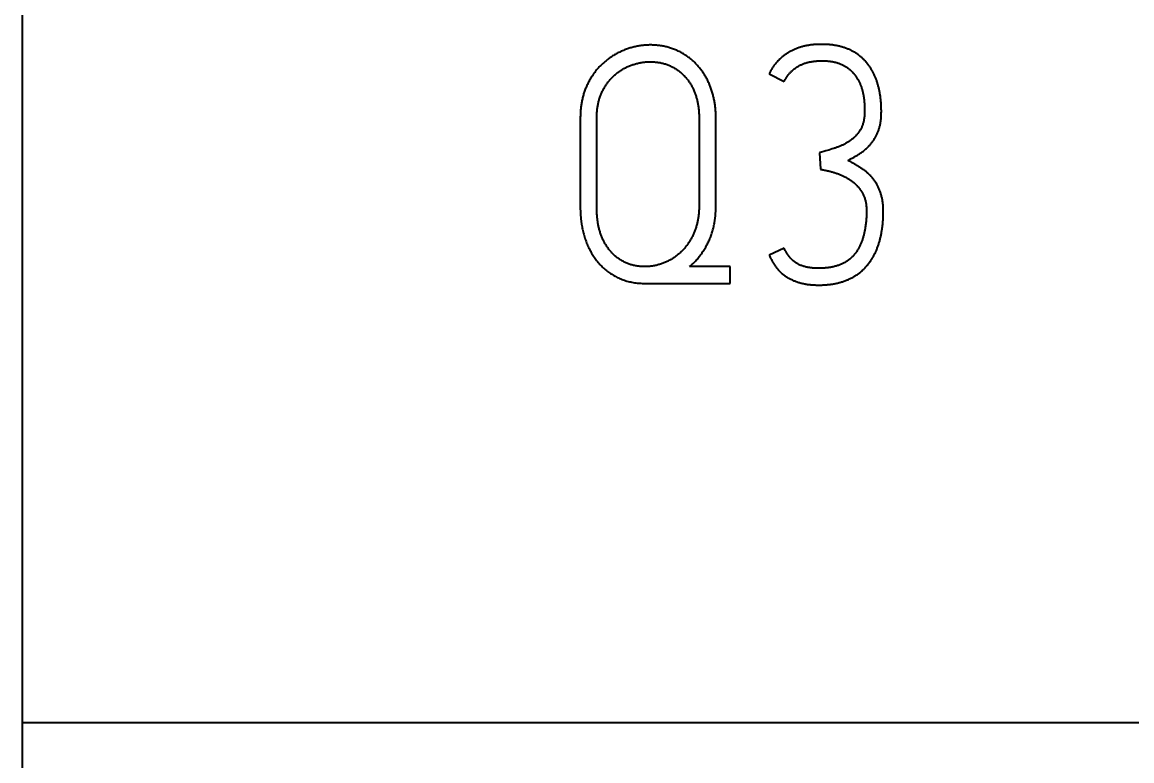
# Model space of a CAD drawing. Extents: x 0 to 420, y 0 to 297.
# Drawn here: x 109.27 to 117.22, y 141.37 to 146.66 of the extents above; entities that cross this region are included whole.
import ezdxf
from ezdxf.enums import TextEntityAlignment as Align

# ---------------------------------------------------------------- set-up
doc = ezdxf.new("R2010")
doc.units = 0
doc.header["$LTSCALE"] = 23.1
for name, color, linetype in [('10000_FRONT', 7, 'CONTINUOUS'), ('10100_DIM_FRONT', 7, 'CONTINUOUS'), ('10500_FRONT_LABELING', 7, 'CONTINUOUS')]:
    doc.layers.add(name, color=color, linetype=linetype)
doc.dimstyles.get("Standard").update_dxf_attribs({"dimtxt": 2.5, "dimasz": 2.5, "dimexe": 1.25, "dimexo": 0.625, "dimtad": 1, "dimcen": 2.5, "dimazin": 3, "dimtfac": 1, "dimtmove": 0, "dimatfit": 3})

# ---------------------------------------------------------------- blocks, each defined once
blk = doc.blocks.new('*D0')
at = {"layer": '10100_DIM_FRONT', "linetype": 'CONTINUOUS'}
for p, q in [((109.270844, 186.639203), (109.270844, 130.967761)), ((144.770844, 186.639203), (144.770844, 130.967761)), ((109.270844, 132.967761), (127.020844, 132.967761)), ((144.770844, 132.967761), (127.020844, 132.967761))]:
    blk.add_line(p, q, dxfattribs=at)
for points in [[(112.770844, 133.467761), (109.270844, 132.967761), (112.770844, 132.467761)], [(141.270844, 132.467761), (144.770844, 132.967761), (141.270844, 133.467761)]]:
    blk.add_solid(points, dxfattribs=at)
blk.add_text('35,5', height=3.5, dxfattribs=at).set_placement((123.190186, 133.842761), (132.690186, 133.842761), align=Align.FIT)

msp = doc.modelspace()

# ---------------------------------------------------------------- linework, layer by layer
at = {"layer": '10000_FRONT', "color": 7, "linetype": 'CONTINUOUS'}
for p in [(109.2708, 231.6402), (144.7708, 141.6402)]:
    msp.add_line(p, (109.2708, 141.6402), dxfattribs=at)
at = {"layer": '10500_FRONT_LABELING', "color": 7, "linetype": 'CONTINUOUS'}
for p, q in [((114.6242, 146.2921), (114.7327, 146.2379)), ((113.2709, 145.9762), (113.2709, 145.3325)), ((113.3888, 145.326), (113.3887, 145.9762)), ((114.122, 145.9762), (114.122, 145.3467)), ((114.2423, 145.3467), (114.2423, 145.9762)), ((114.985, 145.7263), (114.9921, 145.6084)), ((115.0157, 145.7354), (115.0004, 145.7308)), ((115.0311, 145.74), (115.0157, 145.7354)), ((115.0515, 145.7464), (115.0311, 145.74)), ((115.077, 145.7543), (115.0515, 145.7464)), ((115.0871, 145.7576), (115.077, 145.7543)), ((114.7327, 145.0425), (114.6242, 144.993)), ((114.346, 144.9105), (114.0537, 144.9105)), ((114.346, 144.7902), (114.346, 144.9105)), ((113.733, 144.7902), (114.346, 144.7902))]:
    msp.add_line(p, q, dxfattribs=at)
for points in [[(114.2423, 145.9762), (114.2422, 145.9835), (114.2421, 145.9908), (114.242, 145.9981), (114.2417, 146.0053), (114.2414, 146.0126), (114.241, 146.0198), (114.2406, 146.027), (114.24, 146.0343), (114.2394, 146.0415), (114.2387, 146.0487), (114.238, 146.0558), (114.2371, 146.063), (114.2362, 146.0702), (114.2352, 146.0773), (114.2341, 146.0844), (114.2329, 146.0915), (114.2317, 146.0986), (114.2303, 146.1057), (114.2289, 146.1128), (114.2274, 146.1199), (114.2258, 146.1269), (114.2241, 146.1339), (114.2223, 146.1409), (114.2205, 146.1479), (114.2185, 146.1549), (114.2164, 146.1619), (114.2143, 146.1689), (114.212, 146.1758), (114.2097, 146.1827), (114.2072, 146.1896), (114.2047, 146.1965), (114.2021, 146.2033), (114.1994, 146.2101), (114.1966, 146.2169), (114.1937, 146.2235), (114.1907, 146.2302), (114.1876, 146.2368), (114.1845, 146.2433), (114.1812, 146.2498), (114.1779, 146.2563), (114.1745, 146.2626), (114.171, 146.269), (114.1674, 146.2753), (114.1637, 146.2815), (114.1599, 146.2877), (114.156, 146.2939), (114.152, 146.2999), (114.1479, 146.306), (114.1437, 146.3119), (114.1394, 146.3179), (114.135, 146.3237), (114.1305, 146.3295), (114.126, 146.3353), (114.1213, 146.3409), (114.1165, 146.3465), (114.1117, 146.352), (114.1067, 146.3574), (114.1018, 146.3627), (114.0967, 146.3679), (114.0915, 146.3731), (114.0863, 146.3781), (114.081, 146.383), (114.0756, 146.3879), (114.0702, 146.3927), (114.0646, 146.3974), (114.059, 146.4019), (114.0533, 146.4064), (114.0475, 146.4108), (114.0417, 146.4152), (114.0357, 146.4194), (114.0297, 146.4235), (114.0236, 146.4276), (114.0175, 146.4315), (114.0112, 146.4354), (114.0049, 146.4391), (113.9985, 146.4428), (113.992, 146.4463), (113.9855, 146.4498), (113.979, 146.4531), (113.9724, 146.4563), (113.9658, 146.4594), (113.9591, 146.4624), (113.9524, 146.4653), (113.9456, 146.468), (113.9388, 146.4707), (113.932, 146.4732), (113.9251, 146.4756), (113.9182, 146.4779), (113.9112, 146.4801), (113.9042, 146.4821), (113.8972, 146.4841), (113.8901, 146.4859), (113.8829, 146.4876), (113.8758, 146.4892), (113.8685, 146.4907), (113.8613, 146.492), (113.854, 146.4933), (113.8467, 146.4944), (113.8394, 146.4954), (113.8321, 146.4963), (113.8248, 146.4971), (113.8175, 146.4978), (113.8102, 146.4984), (113.8029, 146.4988), (113.7956, 146.4992), (113.7882, 146.4994), (113.7809, 146.4996), (113.7736, 146.4996), (113.7663, 146.4996), (113.7589, 146.4994), (113.7516, 146.4991), (113.7443, 146.4988), (113.7369, 146.4983), (113.7296, 146.4977), (113.7222, 146.497), (113.7149, 146.4962), (113.7076, 146.4953), (113.7003, 146.4942), (113.693, 146.4931), (113.6857, 146.4918), (113.6785, 146.4905), (113.6714, 146.489), (113.6642, 146.4875), (113.6571, 146.4858), (113.65, 146.4841), (113.6429, 146.4822), (113.6359, 146.4803), (113.6289, 146.4782), (113.6219, 146.4761), (113.615, 146.4738), (113.608, 146.4715), (113.6012, 146.4691), (113.5943, 146.4665), (113.5875, 146.4639), (113.5807, 146.4612), (113.5739, 146.4583), (113.5671, 146.4554), (113.5604, 146.4524), (113.5537, 146.4492), (113.5471, 146.446), (113.5405, 146.4427), (113.534, 146.4393), (113.5276, 146.4358), (113.5212, 146.4322), (113.5149, 146.4285), (113.5087, 146.4247), (113.5025, 146.4209), (113.4964, 146.4169), (113.4903, 146.4129), (113.4843, 146.4088), (113.4784, 146.4046), (113.4725, 146.4004), (113.4667, 146.396), (113.4609, 146.3916), (113.4552, 146.387), (113.4496, 146.3824), (113.444, 146.3777), (113.4385, 146.3729), (113.4331, 146.368), (113.4277, 146.3631), (113.4224, 146.358), (113.4171, 146.3529), (113.4119, 146.3476), (113.4069, 146.3423), (113.4019, 146.337), (113.397, 146.3315), (113.3922, 146.326), (113.3875, 146.3204), (113.3829, 146.3148), (113.3784, 146.3091), (113.374, 146.3033), (113.3697, 146.2975), (113.3654, 146.2916), (113.3613, 146.2857), (113.3573, 146.2797), (113.3533, 146.2736), (113.3494, 146.2675), (113.3456, 146.2613), (113.3419, 146.255), (113.3383, 146.2487), (113.3347, 146.2424), (113.3312, 146.236), (113.3279, 146.2295), (113.3246, 146.223), (113.3214, 146.2164), (113.3182, 146.2098), (113.3152, 146.2031), (113.3123, 146.1964), (113.3095, 146.1897), (113.3068, 146.1829), (113.3042, 146.1761), (113.3017, 146.1693), (113.2993, 146.1625), (113.297, 146.1556), (113.2948, 146.1487), (113.2927, 146.1418), (113.2908, 146.1348), (113.2889, 146.1278), (113.2871, 146.1208)], [(115.0488, 146.5026), (115.0431, 146.503), (115.0373, 146.5033), (115.0316, 146.5036), (115.0259, 146.5039), (115.0201, 146.5041), (115.0143, 146.5042), (115.0086, 146.5043), (115.0028, 146.5043), (114.997, 146.5043), (114.9912, 146.5043), (114.9855, 146.5042), (114.9797, 146.5041), (114.9739, 146.5039), (114.9681, 146.5036), (114.9624, 146.5033), (114.9566, 146.5029), (114.9509, 146.5025), (114.9452, 146.5021), (114.9395, 146.5015), (114.9338, 146.5009), (114.9281, 146.5003), (114.9224, 146.4996), (114.9167, 146.4988), (114.9111, 146.498), (114.9054, 146.4971), (114.8998, 146.4961), (114.8942, 146.4951), (114.8886, 146.494), (114.883, 146.4928), (114.8775, 146.4916), (114.8719, 146.4902), (114.8664, 146.4889), (114.8608, 146.4874), (114.8553, 146.4858), (114.8498, 146.4842), (114.8443, 146.4825), (114.8389, 146.4807), (114.8334, 146.4788), (114.828, 146.4769), (114.8226, 146.4748), (114.8172, 146.4727), (114.8118, 146.4705), (114.8065, 146.4682), (114.8012, 146.4658), (114.7959, 146.4633), (114.7907, 146.4608), (114.7856, 146.4582), (114.7804, 146.4556), (114.7754, 146.4528), (114.7704, 146.45), (114.7654, 146.4471), (114.7605, 146.4442), (114.7556, 146.4411), (114.7508, 146.438), (114.746, 146.4348), (114.7412, 146.4316), (114.7366, 146.4283), (114.7319, 146.4248), (114.7273, 146.4214), (114.7228, 146.4178), (114.7183, 146.4142), (114.7138, 146.4105), (114.7094, 146.4067), (114.7051, 146.4028), (114.7008, 146.3989), (114.6966, 146.3949), (114.6925, 146.3909), (114.6885, 146.3868), (114.6845, 146.3826), (114.6806, 146.3784), (114.6768, 146.3741), (114.6731, 146.3698), (114.6694, 146.3654), (114.6658, 146.3609), (114.6623, 146.3564), (114.6589, 146.3518), (114.6556, 146.3472), (114.6523, 146.3425), (114.6491, 146.3377), (114.646, 146.3329), (114.643, 146.328), (114.64, 146.3231), (114.6372, 146.3181), (114.6344, 146.313), (114.6317, 146.3079), (114.6291, 146.3027), (114.6266, 146.2974), (114.6242, 146.2921)], [(115.2429, 145.7021), (115.2478, 145.7049), (115.2527, 145.7079), (115.2575, 145.7108), (115.2623, 145.7138), (115.2671, 145.7168), (115.2719, 145.7199), (115.2766, 145.723), (115.2813, 145.7262), (115.286, 145.7294), (115.2906, 145.7327), (115.2952, 145.7361), (115.2997, 145.7395), (115.3041, 145.743), (115.3085, 145.7466), (115.3128, 145.7503), (115.3171, 145.754), (115.3213, 145.7579), (115.3255, 145.7617), (115.3297, 145.7657), (115.3337, 145.7697), (115.3378, 145.7738), (115.3418, 145.778), (115.3457, 145.7822), (115.3496, 145.7865), (115.3534, 145.7909), (115.357, 145.7954), (115.3606, 145.7999), (115.3641, 145.8044), (115.3675, 145.809), (115.3709, 145.8137), (115.3741, 145.8184), (115.3772, 145.8232), (115.3802, 145.8281), (115.3832, 145.833), (115.386, 145.8379), (115.3888, 145.8429), (115.3914, 145.848), (115.394, 145.8531), (115.3965, 145.8583), (115.399, 145.8635), (115.4013, 145.8688), (115.4035, 145.8741), (115.4057, 145.8794), (115.4077, 145.8848), (115.4096, 145.8902), (115.4114, 145.8957), (115.4131, 145.9012), (115.4147, 145.9066), (115.4162, 145.9121), (115.4176, 145.9177), (115.4189, 145.9232), (115.4201, 145.9288), (115.4212, 145.9344), (115.4222, 145.94), (115.4231, 145.9457), (115.4239, 145.9513), (115.4246, 145.957), (115.4253, 145.9627), (115.4259, 145.9684), (115.4264, 145.9741), (115.4268, 145.9799), (115.4272, 145.9856), (115.4275, 145.9913), (115.4278, 145.9971), (115.428, 146.0028), (115.4281, 146.0085), (115.4282, 146.0142), (115.4283, 146.0199), (115.4283, 146.0256), (115.4283, 146.0313), (115.4282, 146.037), (115.4281, 146.0427), (115.428, 146.0484), (115.4278, 146.0541), (115.4276, 146.0598), (115.4274, 146.0655), (115.4271, 146.0712), (115.4268, 146.0768), (115.4264, 146.0825), (115.426, 146.0882), (115.4255, 146.0938), (115.425, 146.0995), (115.4245, 146.1052), (115.4239, 146.1108), (115.4233, 146.1165), (115.4226, 146.1221), (115.4219, 146.1278), (115.4211, 146.1334), (115.4203, 146.139), (115.4194, 146.1447), (115.4185, 146.1503), (115.4175, 146.1559), (115.4165, 146.1615), (115.4155, 146.1672), (115.4144, 146.1728), (115.4132, 146.1784), (115.412, 146.184), (115.4107, 146.1896), (115.4094, 146.1952), (115.408, 146.2008), (115.4065, 146.2063), (115.405, 146.2119), (115.4035, 146.2174), (115.4019, 146.2229), (115.4002, 146.2284), (115.3985, 146.2339), (115.3967, 146.2393), (115.3948, 146.2448), (115.3929, 146.2501), (115.3909, 146.2555), (115.3889, 146.2608), (115.3867, 146.2661), (115.3846, 146.2714), (115.3823, 146.2767), (115.38, 146.2819), (115.3776, 146.2871), (115.3751, 146.2922), (115.3726, 146.2974), (115.37, 146.3025), (115.3673, 146.3075), (115.3646, 146.3126), (115.3617, 146.3176), (115.3588, 146.3226), (115.3558, 146.3275), (115.3527, 146.3324), (115.3496, 146.3373), (115.3464, 146.3421), (115.3431, 146.3468), (115.3398, 146.3515), (115.3364, 146.3561), (115.333, 146.3606), (115.3294, 146.3651), (115.3258, 146.3696), (115.3222, 146.3739), (115.3185, 146.3782), (115.3147, 146.3825), (115.3108, 146.3867), (115.3069, 146.3908), (115.3029, 146.3949), (115.2988, 146.3989), (115.2947, 146.4028), (115.2905, 146.4067), (115.2862, 146.4105), (115.2818, 146.4142), (115.2774, 146.4179), (115.2729, 146.4215), (115.2684, 146.4251), (115.2638, 146.4285), (115.2591, 146.432), (115.2543, 146.4353), (115.2495, 146.4385), (115.2447, 146.4417), (115.2398, 146.4448), (115.2349, 146.4478), (115.2299, 146.4507), (115.2249, 146.4535), (115.2198, 146.4562), (115.2147, 146.4588), (115.2096, 146.4614), (115.2044, 146.4639), (115.1992, 146.4663), (115.194, 146.4686), (115.1887, 146.4708), (115.1833, 146.473), (115.178, 146.4751), (115.1725, 146.4771), (115.1671, 146.479), (115.1616, 146.4808), (115.1561, 146.4826), (115.1506, 146.4843), (115.145, 146.486), (115.1394, 146.4875), (115.1338, 146.489), (115.1282, 146.4904), (115.1226, 146.4917), (115.1169, 146.4929), (115.1113, 146.4941), (115.1057, 146.4952), (115.1, 146.4962), (115.0944, 146.4972), (115.0887, 146.4981), (115.083, 146.4989), (115.0773, 146.4997), (115.0716, 146.5004), (115.0659, 146.501), (115.0602, 146.5016), (115.0545, 146.5021), (115.0488, 146.5026)], [(113.3887, 145.9762), (113.3888, 145.9827), (113.3889, 145.9893), (113.3891, 145.9958), (113.3893, 146.0023), (113.3897, 146.0088), (113.3901, 146.0152), (113.3906, 146.0217), (113.3912, 146.0282), (113.3918, 146.0346), (113.3926, 146.041), (113.3934, 146.0474), (113.3943, 146.0538), (113.3954, 146.0602), (113.3965, 146.0666), (113.3977, 146.0729), (113.399, 146.0792), (113.4004, 146.0855), (113.4019, 146.0918), (113.4035, 146.0981), (113.4053, 146.1044), (113.4071, 146.1106), (113.409, 146.1169), (113.4111, 146.1231), (113.4133, 146.1292), (113.4156, 146.1354), (113.418, 146.1415), (113.4204, 146.1476), (113.423, 146.1536), (113.4257, 146.1596), (113.4285, 146.1655), (113.4314, 146.1713), (113.4343, 146.1771), (113.4374, 146.1829), (113.4405, 146.1886), (113.4438, 146.1942), (113.4471, 146.1998), (113.4505, 146.2054), (113.454, 146.2109), (113.4576, 146.2163), (113.4613, 146.2217), (113.4651, 146.227), (113.469, 146.2323), (113.473, 146.2375), (113.4771, 146.2426), (113.4813, 146.2477), (113.4856, 146.2527), (113.49, 146.2576), (113.4945, 146.2624), (113.499, 146.2671), (113.5037, 146.2717), (113.5084, 146.2762), (113.5131, 146.2807), (113.518, 146.285), (113.5229, 146.2892), (113.5279, 146.2934), (113.533, 146.2975), (113.5382, 146.3015), (113.5434, 146.3054), (113.5487, 146.3092), (113.5541, 146.3129), (113.5595, 146.3165), (113.5651, 146.3201), (113.5707, 146.3235), (113.5764, 146.3269), (113.5821, 146.3302), (113.5879, 146.3333), (113.5938, 146.3363), (113.5996, 146.3393), (113.6056, 146.3421), (113.6115, 146.3448), (113.6176, 146.3474), (113.6236, 146.3499), (113.6297, 146.3523), (113.6358, 146.3546), (113.642, 146.3568), (113.6482, 146.3589), (113.6544, 146.3609), (113.6607, 146.3628), (113.667, 146.3646), (113.6734, 146.3664), (113.6797, 146.368), (113.6862, 146.3695), (113.6926, 146.3709), (113.6991, 146.3722), (113.7056, 146.3734), (113.7121, 146.3745), (113.7186, 146.3755), (113.7251, 146.3764), (113.7316, 146.3771), (113.7381, 146.3778), (113.7446, 146.3783), (113.7511, 146.3788), (113.7576, 146.3791), (113.7642, 146.3793), (113.7707, 146.3794), (113.7772, 146.3794), (113.7838, 146.3793), (113.7903, 146.379), (113.7969, 146.3787), (113.8034, 146.3782), (113.81, 146.3777), (113.8166, 146.377), (113.8231, 146.3762), (113.8297, 146.3752), (113.8362, 146.3742), (113.8426, 146.373), (113.8491, 146.3717), (113.8555, 146.3703), (113.8618, 146.3688), (113.8681, 146.3671), (113.8744, 146.3653), (113.8806, 146.3634), (113.8867, 146.3614), (113.8929, 146.3592), (113.899, 146.3569), (113.905, 146.3545), (113.911, 146.352), (113.917, 146.3493), (113.9229, 146.3466), (113.9287, 146.3437), (113.9346, 146.3407), (113.9404, 146.3375), (113.9461, 146.3342), (113.9518, 146.3308), (113.9573, 146.3273), (113.9628, 146.3237), (113.9682, 146.32), (113.9736, 146.3162), (113.9788, 146.3123), (113.9839, 146.3083), (113.989, 146.3042), (113.994, 146.3), (113.9989, 146.2957), (114.0037, 146.2912), (114.0084, 146.2867), (114.013, 146.2821), (114.0175, 146.2774), (114.022, 146.2725), (114.0263, 146.2676), (114.0306, 146.2626), (114.0348, 146.2575), (114.0388, 146.2523), (114.0428, 146.2471), (114.0466, 146.2418), (114.0503, 146.2364), (114.054, 146.231), (114.0575, 146.2255), (114.0609, 146.2199), (114.0642, 146.2143), (114.0674, 146.2087), (114.0705, 146.2029), (114.0735, 146.1971), (114.0765, 146.1913), (114.0793, 146.1854), (114.082, 146.1794), (114.0847, 146.1734), (114.0872, 146.1673), (114.0896, 146.1612), (114.092, 146.1551), (114.0942, 146.149), (114.0963, 146.1428), (114.0984, 146.1366), (114.1003, 146.1304), (114.1022, 146.1242), (114.104, 146.118), (114.1057, 146.1117), (114.1073, 146.1054), (114.1088, 146.0991), (114.1102, 146.0928), (114.1115, 146.0865), (114.1128, 146.0801), (114.1139, 146.0737), (114.115, 146.0673), (114.116, 146.0609), (114.1169, 146.0545), (114.1178, 146.048), (114.1185, 146.0415), (114.1192, 146.0351), (114.1198, 146.0285), (114.1203, 146.022), (114.1208, 146.0155), (114.1212, 146.009), (114.1215, 146.0024), (114.1217, 145.9959), (114.1219, 145.9893), (114.122, 145.9828), (114.122, 145.9762)], [(114.7327, 146.2379), (114.7351, 146.2426), (114.7376, 146.2473), (114.7401, 146.2519), (114.7427, 146.2565), (114.7454, 146.261), (114.7482, 146.2655), (114.751, 146.2699), (114.7539, 146.2743), (114.7569, 146.2786), (114.7599, 146.2828), (114.7631, 146.287), (114.7663, 146.2911), (114.7697, 146.2952), (114.7731, 146.2991), (114.7766, 146.303), (114.7803, 146.3068), (114.784, 146.3106), (114.7878, 146.3143), (114.7918, 146.3179), (114.7958, 146.3214), (114.7998, 146.3248), (114.804, 146.3282), (114.8082, 146.3315), (114.8124, 146.3346), (114.8167, 146.3377), (114.8211, 146.3407), (114.8255, 146.3435), (114.83, 146.3463), (114.8346, 146.3489), (114.8392, 146.3515), (114.8439, 146.3539), (114.8486, 146.3563), (114.8534, 146.3585), (114.8583, 146.3606), (114.8632, 146.3627), (114.8682, 146.3646), (114.8732, 146.3665), (114.8783, 146.3682), (114.8834, 146.3699), (114.8884, 146.3715), (114.8936, 146.373), (114.8987, 146.3743), (114.9038, 146.3756), (114.909, 146.3768), (114.9142, 146.378), (114.9194, 146.379), (114.9246, 146.3799), (114.9298, 146.3808), (114.935, 146.3816), (114.9403, 146.3823), (114.9455, 146.383), (114.9508, 146.3836), (114.9561, 146.3841), (114.9614, 146.3846), (114.9667, 146.3851), (114.972, 146.3855), (114.9773, 146.3858), (114.9826, 146.386), (114.988, 146.3862), (114.9933, 146.3864), (114.9986, 146.3864), (115.004, 146.3865), (115.0093, 146.3864), (115.0146, 146.3863), (115.0199, 146.3862), (115.0252, 146.3859), (115.0305, 146.3857), (115.0358, 146.3853), (115.041, 146.3849), (115.0463, 146.3845), (115.0516, 146.3839), (115.0568, 146.3833), (115.0621, 146.3826), (115.0673, 146.3819), (115.0726, 146.3811), (115.0778, 146.3802), (115.083, 146.3792), (115.0882, 146.3781), (115.0934, 146.3769), (115.0986, 146.3757), (115.1038, 146.3744), (115.109, 146.373), (115.1141, 146.3715), (115.1192, 146.3699), (115.1242, 146.3682), (115.1292, 146.3664), (115.1342, 146.3645), (115.1391, 146.3625), (115.144, 146.3604), (115.1488, 146.3582), (115.1536, 146.3559), (115.1583, 146.3535), (115.163, 146.351), (115.1676, 146.3484), (115.1721, 146.3456), (115.1767, 146.3428), (115.1811, 146.3398), (115.1855, 146.3367), (115.1898, 146.3335), (115.194, 146.3302), (115.1981, 146.3268), (115.2021, 146.3234), (115.2061, 146.3198), (115.2099, 146.3162), (115.2137, 146.3125), (115.2174, 146.3088), (115.2211, 146.3049), (115.2246, 146.301), (115.2281, 146.297), (115.2315, 146.2929), (115.2349, 146.2888), (115.2381, 146.2846), (115.2413, 146.2803), (115.2444, 146.276), (115.2475, 146.2716), (115.2504, 146.2672), (115.2533, 146.2627), (115.256, 146.2582), (115.2587, 146.2537), (115.2614, 146.2491), (115.2639, 146.2445), (115.2664, 146.2398), (115.2687, 146.2351), (115.271, 146.2304), (115.2733, 146.2256), (115.2754, 146.2208), (115.2775, 146.2159), (115.2795, 146.2111), (115.2814, 146.2061), (115.2832, 146.2011), (115.285, 146.1961), (115.2867, 146.1911), (115.2883, 146.186), (115.2898, 146.181), (115.2913, 146.1759), (115.2927, 146.1708), (115.294, 146.1656), (115.2953, 146.1605), (115.2965, 146.1554), (115.2976, 146.1502), (115.2986, 146.1451), (115.2996, 146.1399), (115.3005, 146.1347), (115.3014, 146.1296), (115.3022, 146.1244), (115.3029, 146.1192), (115.3036, 146.114), (115.3043, 146.1088), (115.3048, 146.1035), (115.3054, 146.0983), (115.3058, 146.0931), (115.3063, 146.0879), (115.3067, 146.0826), (115.307, 146.0774), (115.3073, 146.0721), (115.3075, 146.0668), (115.3077, 146.0616), (115.3079, 146.0563), (115.308, 146.051), (115.3081, 146.0457), (115.3082, 146.0405), (115.3082, 146.0352), (115.3082, 146.0299), (115.3081, 146.0246), (115.308, 146.0193), (115.3079, 146.014), (115.3077, 146.0087), (115.3075, 146.0035), (115.3072, 145.9982), (115.3069, 145.9929), (115.3065, 145.9877), (115.306, 145.9824), (115.3054, 145.9772), (115.3047, 145.972), (115.3039, 145.9668), (115.303, 145.9615), (115.302, 145.9563), (115.3009, 145.9511), (115.2997, 145.946), (115.2983, 145.9408), (115.2968, 145.9357), (115.2952, 145.9307), (115.2935, 145.9257), (115.2916, 145.9208), (115.2896, 145.9159), (115.2875, 145.9111), (115.2853, 145.9063), (115.2829, 145.9016), (115.2804, 145.897), (115.2778, 145.8924), (115.2751, 145.8879), (115.2722, 145.8834), (115.2693, 145.879), (115.2662, 145.8746), (115.263, 145.8703), (115.2598, 145.8661), (115.2565, 145.8619), (115.2531, 145.8578), (115.2497, 145.8538)], [(113.2871, 146.1208), (113.2855, 146.1137), (113.2839, 146.1067), (113.2824, 146.0996), (113.281, 146.0924), (113.2798, 146.0853), (113.2786, 146.0781), (113.2775, 146.0709), (113.2765, 146.0637), (113.2755, 146.0564), (113.2747, 146.0492), (113.2739, 146.0419), (113.2733, 146.0346), (113.2727, 146.0273), (113.2722, 146.02), (113.2718, 146.0127), (113.2714, 146.0054), (113.2712, 145.9981), (113.271, 145.9908), (113.2709, 145.9835), (113.2709, 145.9762)], [(115.2497, 145.8538), (115.2461, 145.8499), (115.2425, 145.846), (115.2388, 145.8422), (115.235, 145.8385), (115.2312, 145.8349), (115.2272, 145.8313), (115.2232, 145.8278), (115.2191, 145.8244), (115.2149, 145.821), (115.2107, 145.8178), (115.2064, 145.8147), (115.202, 145.8116), (115.1977, 145.8086), (115.1932, 145.8057), (115.1888, 145.8029), (115.1843, 145.8001), (115.1797, 145.7974), (115.1751, 145.7948), (115.1705, 145.7922), (115.1659, 145.7897), (115.1612, 145.7872), (115.1565, 145.7849), (115.1517, 145.7825), (115.1469, 145.7803), (115.1421, 145.7781), (115.1372, 145.7759), (115.1323, 145.7739), (115.1274, 145.7719), (115.1224, 145.7699), (115.1174, 145.768), (115.1124, 145.7662), (115.1074, 145.7644), (115.1023, 145.7626), (115.0973, 145.7609), (115.0922, 145.7592), (115.0871, 145.7576)], [(115.0004, 145.7308), (114.9901, 145.7278), (114.985, 145.7263)], [(115.1878, 145.672), (115.1929, 145.6746), (115.198, 145.6772), (115.2031, 145.6799), (115.2081, 145.6825), (115.2131, 145.6852), (115.2181, 145.688), (115.2231, 145.6907), (115.2281, 145.6935), (115.233, 145.6964), (115.2429, 145.7021)], [(115.4412, 145.2536), (115.4415, 145.2596), (115.4418, 145.2656), (115.442, 145.2715), (115.4422, 145.2775), (115.4423, 145.2835), (115.4424, 145.2895), (115.4424, 145.2955), (115.4425, 145.3015), (115.4424, 145.3075), (115.4424, 145.3135), (115.4423, 145.3195), (115.4421, 145.3255), (115.4419, 145.3314), (115.4416, 145.3374), (115.4413, 145.3434), (115.4409, 145.3493), (115.4404, 145.3552), (115.4398, 145.3612), (115.4391, 145.3671), (115.4384, 145.373), (115.4376, 145.3789), (115.4366, 145.3848), (115.4356, 145.3907), (115.4345, 145.3966), (115.4333, 145.4025), (115.432, 145.4083), (115.4306, 145.4142), (115.4291, 145.42), (115.4275, 145.4258), (115.4258, 145.4316), (115.424, 145.4374), (115.4221, 145.4431), (115.4201, 145.4487), (115.418, 145.4543), (115.4159, 145.4599), (115.4136, 145.4654), (115.4112, 145.4709), (115.4088, 145.4764), (115.4062, 145.4818), (115.4036, 145.4871), (115.4008, 145.4924), (115.398, 145.4977), (115.395, 145.5029), (115.392, 145.5081), (115.3888, 145.5132), (115.3855, 145.5183), (115.3821, 145.5233), (115.3787, 145.5283), (115.3751, 145.5331), (115.3714, 145.5379), (115.3677, 145.5426), (115.3638, 145.5472), (115.3599, 145.5517), (115.3559, 145.5562), (115.3518, 145.5605), (115.3477, 145.5648), (115.3434, 145.569), (115.3391, 145.5732), (115.3347, 145.5772), (115.3302, 145.5812), (115.3257, 145.5851), (115.321, 145.589), (115.3163, 145.5927), (115.3115, 145.5964), (115.3067, 145.6), (115.3018, 145.6036), (115.2969, 145.6071), (115.2919, 145.6106), (115.2869, 145.614), (115.2818, 145.6173), (115.2768, 145.6206), (115.2717, 145.6239), (115.2666, 145.6271), (115.2614, 145.6303), (115.2563, 145.6334), (115.2511, 145.6366), (115.2459, 145.6397), (115.2407, 145.6428), (115.2355, 145.6458), (115.2303, 145.6488), (115.225, 145.6518), (115.2197, 145.6548), (115.2145, 145.6577), (115.2092, 145.6607), (115.2038, 145.6636), (115.1985, 145.6664), (115.1931, 145.6692), (115.1878, 145.672)], [(114.9921, 145.6084), (114.9978, 145.6074), (115.0035, 145.6064), (115.0092, 145.6053), (115.0149, 145.6042), (115.0205, 145.6031), (115.0262, 145.6019), (115.0318, 145.6006), (115.0375, 145.5993), (115.0431, 145.598), (115.0487, 145.5967), (115.0542, 145.5953), (115.0598, 145.5938), (115.0654, 145.5923), (115.0709, 145.5908), (115.0765, 145.5893), (115.082, 145.5877), (115.0875, 145.5861), (115.093, 145.5844), (115.0985, 145.5827), (115.1039, 145.5809), (115.1094, 145.5791), (115.1148, 145.5772), (115.1202, 145.5752), (115.1256, 145.5732), (115.131, 145.5711), (115.1363, 145.569), (115.1416, 145.5668), (115.1469, 145.5644), (115.1522, 145.5621), (115.1574, 145.5596), (115.1626, 145.557), (115.1678, 145.5543), (115.1729, 145.5516), (115.1781, 145.5488), (115.1831, 145.5459), (115.1882, 145.5429), (115.1932, 145.5399), (115.1981, 145.5368), (115.2029, 145.5336), (115.2077, 145.5304), (115.2125, 145.5271), (115.2172, 145.5236), (115.2218, 145.5201), (115.2263, 145.5165), (115.2308, 145.5129), (115.2352, 145.5091), (115.2395, 145.5052), (115.2438, 145.5012), (115.2479, 145.4971), (115.252, 145.4929), (115.256, 145.4886), (115.2599, 145.4843), (115.2636, 145.4798), (115.2673, 145.4753), (115.2709, 145.4708), (115.2744, 145.4662), (115.2777, 145.4615), (115.281, 145.4567), (115.2842, 145.4519), (115.2873, 145.447), (115.2902, 145.4421), (115.293, 145.437), (115.2958, 145.4319), (115.2984, 145.4267), (115.3008, 145.4215), (115.3032, 145.4161), (115.3054, 145.4107), (115.3075, 145.4052), (115.3094, 145.3997), (115.3111, 145.3942), (115.3128, 145.3887), (115.3142, 145.3831), (115.3155, 145.3775), (115.3167, 145.3718), (115.3178, 145.3662), (115.3187, 145.3605), (115.3195, 145.3548), (115.3202, 145.349), (115.3207, 145.3432), (115.3212, 145.3374), (115.3216, 145.3316), (115.3218, 145.3258), (115.322, 145.32), (115.3222, 145.3142), (115.3222, 145.3084), (115.3223, 145.3026), (115.3222, 145.2968), (115.3221, 145.2911), (115.322, 145.2853), (115.3218, 145.2795), (115.3216, 145.2738), (115.3213, 145.268), (115.3209, 145.2623), (115.3206, 145.2565), (115.3201, 145.2508), (115.3196, 145.2451), (115.3191, 145.2394), (115.3185, 145.2336), (115.3179, 145.2279), (115.3172, 145.2222), (115.3165, 145.2165), (115.3158, 145.2108), (115.315, 145.2052), (115.3141, 145.1995), (115.3132, 145.1938), (115.3123, 145.1881), (115.3113, 145.1825), (115.3103, 145.1768), (115.3093, 145.1712), (115.3082, 145.1655), (115.307, 145.1599), (115.3058, 145.1542), (115.3045, 145.1486), (115.3032, 145.143), (115.3018, 145.1374), (115.3004, 145.1318), (115.2989, 145.1262), (115.2973, 145.1206), (115.2956, 145.115), (115.2939, 145.1094), (115.2921, 145.1039), (115.2903, 145.0983), (115.2883, 145.0929), (115.2863, 145.0874), (115.2842, 145.082), (115.282, 145.0766), (115.2798, 145.0712), (115.2774, 145.0659), (115.275, 145.0607), (115.2725, 145.0554), (115.2699, 145.0502), (115.2672, 145.0451), (115.2644, 145.04), (115.2615, 145.035), (115.2585, 145.03), (115.2554, 145.025), (115.2522, 145.0201), (115.2489, 145.0153), (115.2454, 145.0106), (115.2419, 145.0059), (115.2383, 145.0013), (115.2346, 144.9969), (115.2308, 144.9925), (115.2269, 144.9882), (115.223, 144.984), (115.2189, 144.98), (115.2147, 144.976), (115.2105, 144.9721), (115.2061, 144.9682), (115.2017, 144.9645), (115.1971, 144.9609), (115.1925, 144.9574), (115.1877, 144.9539), (115.1829, 144.9506), (115.178, 144.9474), (115.173, 144.9443), (115.1679, 144.9413), (115.1628, 144.9385), (115.1577, 144.9357), (115.1525, 144.9331), (115.1472, 144.9306), (115.1419, 144.9282), (115.1366, 144.9259), (115.1312, 144.9238), (115.1257, 144.9217), (115.1202, 144.9197), (115.1147, 144.9179), (115.1091, 144.9161), (115.1034, 144.9144), (115.0978, 144.9128), (115.0921, 144.9113), (115.0864, 144.9099), (115.0807, 144.9086), (115.075, 144.9074), (115.0693, 144.9063), (115.0636, 144.9053), (115.0578, 144.9043), (115.0521, 144.9035), (115.0463, 144.9027), (115.0406, 144.902), (115.0348, 144.9013), (115.029, 144.9008), (115.0232, 144.9003), (115.0174, 144.8998), (115.0116, 144.8995), (115.0058, 144.8992), (115, 144.899), (114.9942, 144.8988), (114.9883, 144.8987), (114.9825, 144.8987), (114.9767, 144.8987), (114.9708, 144.8987), (114.965, 144.8989), (114.9591, 144.8991), (114.9533, 144.8993), (114.9474, 144.8997), (114.9416, 144.9001), (114.9358, 144.9006), (114.93, 144.9011)], [(113.2709, 145.3325), (113.2709, 145.3233), (113.2711, 145.3141), (113.2713, 145.305), (113.2717, 145.2958), (113.2721, 145.2867), (113.2727, 145.2776), (113.2734, 145.2685), (113.2742, 145.2594), (113.2751, 145.2503), (113.2761, 145.2412), (113.2772, 145.2322), (113.2785, 145.2232), (113.2799, 145.2142), (113.2814, 145.2052), (113.283, 145.1962), (113.2848, 145.1872), (113.2867, 145.1783), (113.2887, 145.1694), (113.2908, 145.1605), (113.2931, 145.1516), (113.2955, 145.1427), (113.2981, 145.1339), (113.3008, 145.1251), (113.3036, 145.1163), (113.3066, 145.1076), (113.3096, 145.099), (113.3128, 145.0904), (113.3162, 145.0819), (113.3196, 145.0734), (113.3232, 145.065), (113.3269, 145.0566), (113.3307, 145.0484), (113.3347, 145.0401), (113.3388, 145.032), (113.343, 145.0239), (113.3474, 145.0159), (113.3519, 145.0079), (113.3566, 145), (113.3614, 144.9922), (113.3664, 144.9844), (113.3715, 144.9768), (113.3768, 144.9692), (113.3822, 144.9617), (113.3878, 144.9543), (113.3935, 144.9471), (113.3993, 144.94), (113.4053, 144.933), (113.4114, 144.9262), (113.4176, 144.9195), (113.424, 144.9129), (113.4305, 144.9065), (113.4372, 144.9002), (113.444, 144.8941), (113.451, 144.8881), (113.4581, 144.8822), (113.4654, 144.8765), (113.4728, 144.8709), (113.4804, 144.8656), (113.488, 144.8604), (113.4958, 144.8553), (113.5036, 144.8505), (113.5116, 144.8459), (113.5196, 144.8414), (113.5277, 144.8371), (113.5359, 144.8331), (113.5443, 144.8292), (113.5526, 144.8254), (113.5611, 144.8219), (113.5697, 144.8185), (113.5784, 144.8154), (113.5871, 144.8124), (113.596, 144.8096), (113.6049, 144.807), (113.6139, 144.8046), (113.6229, 144.8024), (113.6319, 144.8003), (113.641, 144.7985), (113.6501, 144.7969), (113.6592, 144.7955), (113.6683, 144.7942), (113.6775, 144.7931), (113.6867, 144.7922), (113.6959, 144.7915), (113.7052, 144.7909), (113.7144, 144.7905), (113.7237, 144.7903), (113.733, 144.7902)], [(114.122, 145.3467), (114.122, 145.3402), (114.1219, 145.3337), (114.1217, 145.3272), (114.1215, 145.3207), (114.1212, 145.3143), (114.1208, 145.3078), (114.1204, 145.3014), (114.1199, 145.2949), (114.1193, 145.2885), (114.1186, 145.2821), (114.1179, 145.2757), (114.117, 145.2693), (114.1161, 145.2629), (114.1152, 145.2566), (114.1141, 145.2502), (114.1129, 145.2439), (114.1117, 145.2375), (114.1104, 145.2312), (114.109, 145.2249), (114.1074, 145.2186), (114.1058, 145.2123), (114.1041, 145.2061), (114.1023, 145.1998), (114.1004, 145.1936), (114.0984, 145.1874), (114.0963, 145.1812), (114.0942, 145.1751), (114.0919, 145.169), (114.0896, 145.163), (114.0872, 145.157), (114.0847, 145.151), (114.0821, 145.1451), (114.0794, 145.1392), (114.0766, 145.1334), (114.0738, 145.1276), (114.0709, 145.1219), (114.0679, 145.1162), (114.0648, 145.1105), (114.0616, 145.1049), (114.0584, 145.0993), (114.0551, 145.0937), (114.0517, 145.0882), (114.0481, 145.0827), (114.0445, 145.0773), (114.0408, 145.072), (114.037, 145.0666), (114.0332, 145.0614), (114.0292, 145.0562), (114.0251, 145.0511), (114.021, 145.0461), (114.0168, 145.0412), (114.0126, 145.0363), (114.0082, 145.0316), (114.0038, 145.0269), (113.9993, 145.0223), (113.9947, 145.0177), (113.99, 145.0133), (113.9853, 145.0089), (113.9805, 145.0046), (113.9756, 145.0004), (113.9707, 144.9963), (113.9657, 144.9922), (113.9606, 144.9883), (113.9554, 144.9844), (113.9501, 144.9806), (113.9448, 144.9768), (113.9394, 144.9732), (113.9339, 144.9696), (113.9284, 144.9662), (113.9227, 144.9628), (113.9171, 144.9595), (113.9113, 144.9564), (113.9056, 144.9533), (113.8998, 144.9504), (113.8939, 144.9476), (113.8881, 144.9448), (113.8821, 144.9422), (113.8762, 144.9396), (113.8702, 144.9372), (113.8641, 144.9349), (113.858, 144.9326), (113.8519, 144.9305), (113.8457, 144.9284), (113.8395, 144.9265), (113.8333, 144.9246), (113.827, 144.9229), (113.8206, 144.9213), (113.8143, 144.9197), (113.8078, 144.9183), (113.8014, 144.917), (113.795, 144.9158), (113.7886, 144.9148), (113.7821, 144.9138), (113.7757, 144.913), (113.7692, 144.9123), (113.7628, 144.9117), (113.7563, 144.9112), (113.7498, 144.9109), (113.7434, 144.9106), (113.7369, 144.9105), (113.7304, 144.9105), (113.7239, 144.9105), (113.7174, 144.9107), (113.7109, 144.911), (113.7044, 144.9115), (113.6979, 144.912), (113.6914, 144.9127), (113.6849, 144.9135), (113.6784, 144.9144), (113.6719, 144.9154), (113.6655, 144.9166), (113.6591, 144.9178), (113.6528, 144.9193), (113.6465, 144.9208), (113.6402, 144.9225), (113.634, 144.9243), (113.6279, 144.9262), (113.6218, 144.9282), (113.6157, 144.9304), (113.6097, 144.9327), (113.6037, 144.9351), (113.5977, 144.9377), (113.5918, 144.9404), (113.586, 144.9432), (113.5802, 144.9462), (113.5744, 144.9492), (113.5687, 144.9525), (113.5631, 144.9558), (113.5575, 144.9593), (113.552, 144.9629), (113.5467, 144.9665), (113.5414, 144.9703), (113.5362, 144.9742), (113.5311, 144.9782), (113.5261, 144.9823), (113.5211, 144.9865), (113.5163, 144.9908), (113.5115, 144.9952), (113.5068, 144.9997), (113.5022, 145.0043), (113.4977, 145.0089), (113.4933, 145.0137), (113.4889, 145.0186), (113.4847, 145.0236), (113.4805, 145.0286), (113.4764, 145.0337), (113.4725, 145.0389), (113.4686, 145.0441), (113.4649, 145.0494), (113.4612, 145.0547), (113.4577, 145.0601), (113.4542, 145.0656), (113.4509, 145.0711), (113.4476, 145.0767), (113.4444, 145.0824), (113.4413, 145.0881), (113.4384, 145.0939), (113.4355, 145.0997), (113.4327, 145.1056), (113.43, 145.1115), (113.4274, 145.1175), (113.4249, 145.1235), (113.4225, 145.1296), (113.4202, 145.1356), (113.418, 145.1417), (113.4159, 145.1478), (113.4139, 145.1539), (113.412, 145.1601), (113.4102, 145.1662), (113.4084, 145.1724), (113.4068, 145.1786), (113.4052, 145.1849), (113.4037, 145.1911), (113.4023, 145.1974), (113.4009, 145.2037), (113.3997, 145.21), (113.3985, 145.2164), (113.3974, 145.2227), (113.3963, 145.2291), (113.3954, 145.2355), (113.3945, 145.2419), (113.3936, 145.2483), (113.3929, 145.2547), (113.3922, 145.2612), (113.3916, 145.2676), (113.391, 145.2741), (113.3905, 145.2806), (113.3901, 145.2871), (113.3897, 145.2935), (113.3894, 145.3), (113.3892, 145.3065), (113.389, 145.313), (113.3888, 145.3195), (113.3888, 145.326)], [(114.0537, 144.9105), (114.0601, 144.9159), (114.0664, 144.9214), (114.0726, 144.927), (114.0787, 144.9327), (114.0847, 144.9386), (114.0905, 144.9445), (114.0962, 144.9505), (114.1018, 144.9566), (114.1073, 144.9628), (114.1127, 144.9691), (114.118, 144.9755), (114.1232, 144.982), (114.1283, 144.9885), (114.1333, 144.9952), (114.1382, 145.0019), (114.143, 145.0087), (114.1477, 145.0156), (114.1523, 145.0225), (114.1568, 145.0295), (114.1612, 145.0367), (114.1655, 145.0438), (114.1697, 145.0511), (114.1738, 145.0584), (114.1778, 145.0657), (114.1816, 145.0731), (114.1854, 145.0805), (114.189, 145.088), (114.1925, 145.0955), (114.1959, 145.1031), (114.1991, 145.1107), (114.2023, 145.1183), (114.2053, 145.126), (114.2082, 145.1338), (114.211, 145.1416), (114.2136, 145.1494), (114.2161, 145.1573), (114.2185, 145.1653), (114.2208, 145.1733), (114.2229, 145.1813), (114.225, 145.1895), (114.2268, 145.1976), (114.2286, 145.2058), (114.2303, 145.214), (114.2318, 145.2222), (114.2332, 145.2304), (114.2345, 145.2386), (114.2357, 145.2469), (114.2368, 145.2552), (114.2378, 145.2634), (114.2387, 145.2717), (114.2394, 145.28), (114.2401, 145.2883), (114.2407, 145.2966), (114.2412, 145.3049), (114.2416, 145.3133), (114.2419, 145.3216), (114.2421, 145.3299), (114.2422, 145.3383), (114.2423, 145.3467)], [(114.6242, 144.993), (114.6267, 144.9875), (114.6292, 144.9821), (114.6318, 144.9767), (114.6344, 144.9714), (114.6371, 144.9661), (114.6399, 144.9608), (114.6428, 144.9556), (114.6457, 144.9505), (114.6486, 144.9453), (114.6516, 144.9402), (114.6546, 144.9351), (114.6577, 144.9301), (114.6609, 144.9251), (114.6642, 144.9201), (114.6675, 144.9152), (114.6709, 144.9103), (114.6744, 144.9055), (114.678, 144.9008), (114.6818, 144.8962), (114.6856, 144.8916), (114.6896, 144.8871), (114.6937, 144.8827), (114.6979, 144.8783), (114.7022, 144.8741), (114.7066, 144.87), (114.711, 144.866), (114.7156, 144.862), (114.7201, 144.8582), (114.7248, 144.8545), (114.7295, 144.8509), (114.7343, 144.8473), (114.7391, 144.8439), (114.744, 144.8406), (114.749, 144.8373), (114.7541, 144.8342), (114.7592, 144.8311), (114.7643, 144.8282), (114.7695, 144.8253), (114.7748, 144.8225), (114.7802, 144.8198), (114.7856, 144.8172), (114.791, 144.8147), (114.7966, 144.8122), (114.8021, 144.8098), (114.8077, 144.8075), (114.8133, 144.8053), (114.8189, 144.8032), (114.8246, 144.8012), (114.8303, 144.7993), (114.836, 144.7974), (114.8417, 144.7957), (114.8474, 144.794), (114.8532, 144.7925), (114.859, 144.791), (114.8648, 144.7897), (114.8706, 144.7884), (114.8765, 144.7872), (114.8824, 144.7861), (114.8883, 144.7851), (114.8942, 144.7842), (114.9001, 144.7833), (114.9061, 144.7826), (114.9121, 144.7819), (114.918, 144.7813), (114.9241, 144.7807), (114.9301, 144.7802), (114.9361, 144.7798), (114.9421, 144.7794), (114.9481, 144.7791), (114.9541, 144.7789), (114.9601, 144.7787), (114.9661, 144.7785), (114.9721, 144.7785), (114.9781, 144.7784), (114.984, 144.7784), (114.99, 144.7785), (114.996, 144.7786), (115.0019, 144.7787), (115.0079, 144.7789), (115.0139, 144.7792), (115.0198, 144.7795), (115.0258, 144.7799), (115.0317, 144.7803), (115.0376, 144.7808), (115.0435, 144.7813), (115.0495, 144.7819), (115.0554, 144.7826), (115.0613, 144.7833), (115.0672, 144.7841), (115.0731, 144.7849), (115.079, 144.7858), (115.0849, 144.7868), (115.0908, 144.7878), (115.0966, 144.789), (115.1025, 144.7901), (115.1084, 144.7914), (115.1142, 144.7927), (115.1201, 144.7941), (115.1259, 144.7956), (115.1317, 144.7972), (115.1376, 144.7988), (115.1434, 144.8005), (115.1492, 144.8023), (115.1549, 144.8042), (115.1606, 144.8061), (115.1663, 144.8082), (115.172, 144.8103), (115.1776, 144.8124), (115.1831, 144.8147), (115.1886, 144.817), (115.1941, 144.8194), (115.1996, 144.8219), (115.205, 144.8245), (115.2104, 144.8272), (115.2157, 144.8299), (115.221, 144.8327), (115.2262, 144.8357), (115.2314, 144.8387), (115.2366, 144.8418), (115.2417, 144.8449), (115.2467, 144.8482), (115.2518, 144.8516), (115.2567, 144.855), (115.2617, 144.8586), (115.2665, 144.8622), (115.2713, 144.8659), (115.276, 144.8696), (115.2807, 144.8734), (115.2853, 144.8773), (115.2898, 144.8812), (115.2942, 144.8853), (115.2986, 144.8893), (115.3029, 144.8935), (115.3071, 144.8977), (115.3113, 144.902), (115.3154, 144.9063), (115.3194, 144.9108), (115.3234, 144.9152), (115.3273, 144.9198), (115.3311, 144.9244), (115.3349, 144.9291), (115.3386, 144.9338), (115.3422, 144.9386), (115.3458, 144.9435), (115.3493, 144.9484), (115.3527, 144.9534), (115.356, 144.9584), (115.3593, 144.9635), (115.3625, 144.9686), (115.3656, 144.9737), (115.3686, 144.9789), (115.3716, 144.9841), (115.3745, 144.9893), (115.3773, 144.9946), (115.3801, 144.9999), (115.3827, 145.0053), (115.3853, 145.0107), (115.3879, 145.0161), (115.3903, 145.0216), (115.3927, 145.0271), (115.3951, 145.0326), (115.3973, 145.0381), (115.3995, 145.0437), (115.4016, 145.0494), (115.4037, 145.055), (115.4057, 145.0607), (115.4077, 145.0664), (115.4095, 145.0721), (115.4113, 145.0778), (115.4131, 145.0836), (115.4148, 145.0893), (115.4164, 145.0951), (115.418, 145.1009), (115.4195, 145.1066), (115.4209, 145.1124), (115.4223, 145.1182), (115.4237, 145.124), (115.4249, 145.1299), (115.4262, 145.1357), (115.4274, 145.1415), (115.4285, 145.1473), (115.4296, 145.1532), (115.4306, 145.159), (115.4316, 145.1649), (115.4326, 145.1708), (115.4335, 145.1766), (115.4344, 145.1825), (115.4352, 145.1884), (115.4359, 145.1943), (115.4367, 145.2002), (115.4373, 145.2061), (115.438, 145.212), (115.4386, 145.2179), (115.4391, 145.2239), (115.4396, 145.2298), (115.4401, 145.2357), (115.4405, 145.2417), (115.4409, 145.2476), (115.4412, 145.2536)], [(114.93, 144.9011), (114.9242, 144.9018), (114.9184, 144.9025), (114.9127, 144.9033), (114.9069, 144.9043), (114.9012, 144.9053), (114.8955, 144.9064), (114.8897, 144.9076), (114.884, 144.9089), (114.8784, 144.9104), (114.8727, 144.912), (114.8671, 144.9137), (114.8615, 144.9155), (114.856, 144.9175), (114.8506, 144.9196), (114.8452, 144.9218), (114.8399, 144.9242), (114.8347, 144.9268), (114.8295, 144.9294), (114.8245, 144.9323), (114.8195, 144.9353), (114.8146, 144.9385), (114.8097, 144.9418), (114.805, 144.9453), (114.8004, 144.949), (114.7959, 144.9527), (114.7916, 144.9566), (114.7874, 144.9606), (114.7833, 144.9647), (114.7793, 144.9689), (114.7754, 144.9732), (114.7717, 144.9777), (114.768, 144.9822), (114.7645, 144.9869), (114.761, 144.9916), (114.7577, 144.9964), (114.7545, 145.0013), (114.7514, 145.0062), (114.7484, 145.0113), (114.7456, 145.0163), (114.7428, 145.0214), (114.7401, 145.0266), (114.7376, 145.0319), (114.7351, 145.0372), (114.7327, 145.0425)]]:
    msp.add_lwpolyline(points, dxfattribs=at)

# ---------------------------------------------------------------- dimensions: what is measured, and where the dimension line sits
at = {"layer": '10100_DIM_FRONT', "linetype": 'CONTINUOUS'}
dim = msp.add_linear_dim(base=(144.7708, 132.9678), p1=(109.2708, 186.6392), p2=(144.7708, 186.6392), dimstyle='Standard', dxfattribs=at)
dim.commit()
dim.dimension.update_dxf_attribs({"geometry": '*D0', "text_midpoint": (127.9402, 135.5928), "dimtype": 128})

doc.saveas('drawing.dxf')
